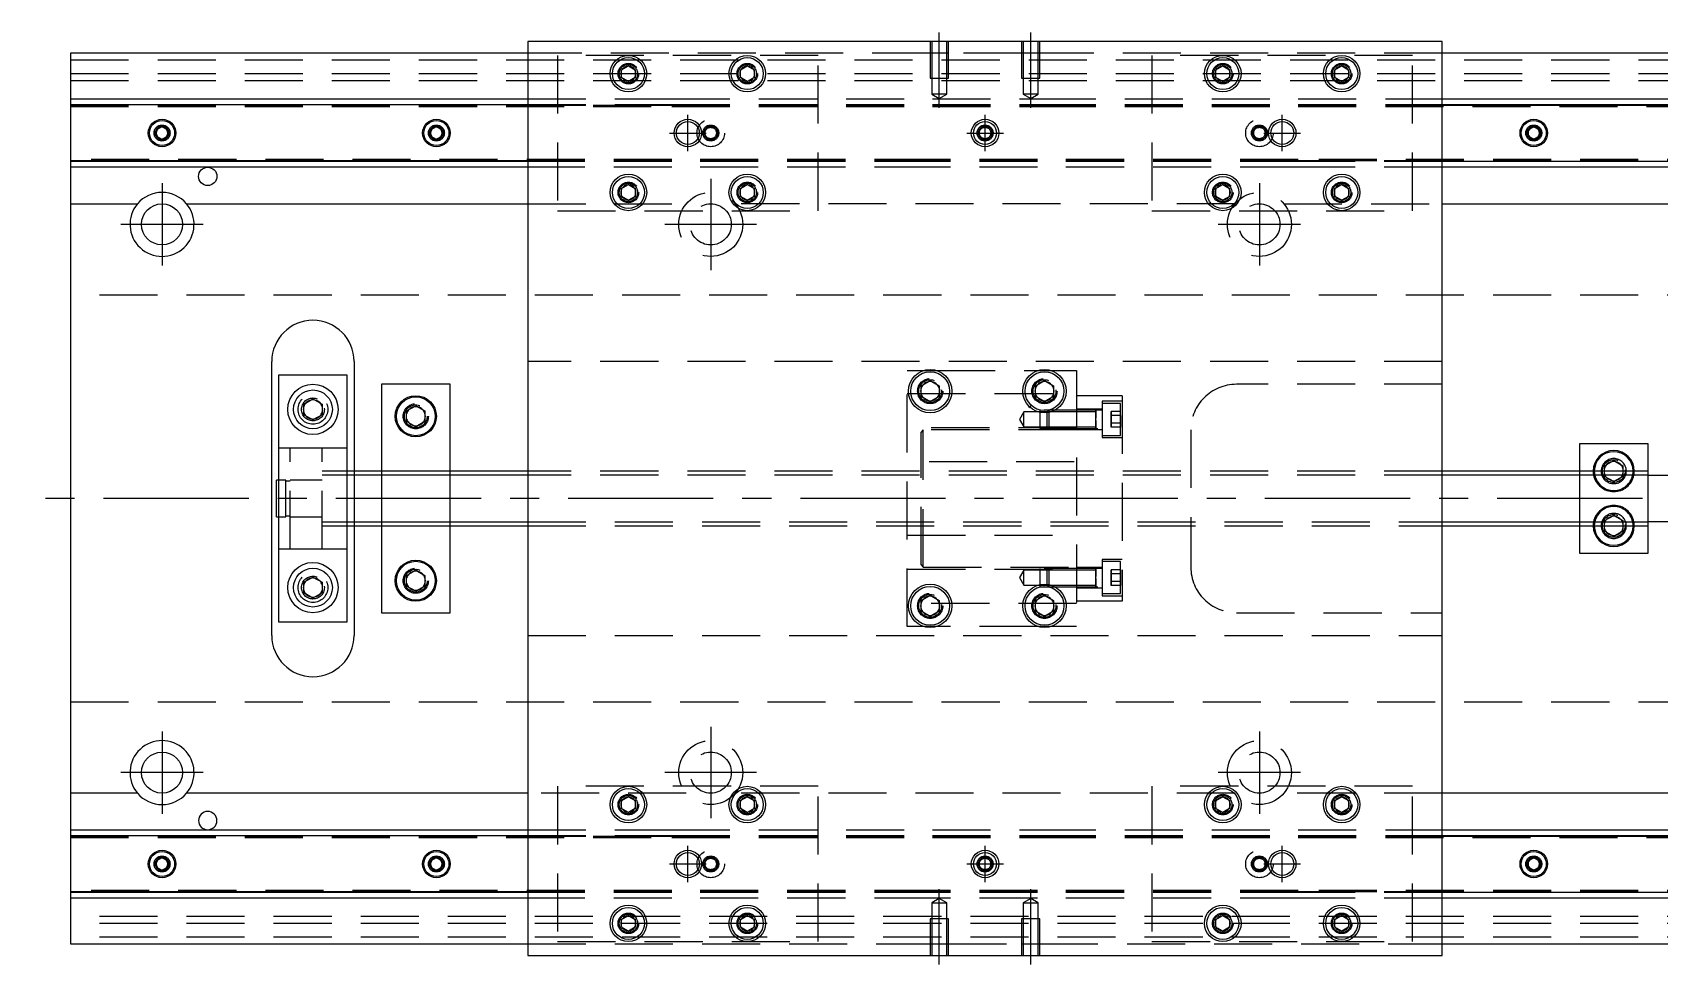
# Model space of a CAD drawing. Extents: x -8 to 590, y -270 to 102.
# Drawn here: x -8.3 to 347.5, y -102 to 102 of the extents above; entities that cross this region are included whole.
import ezdxf

# ---------------------------------------------------------------- set-up
doc = ezdxf.new("R2010")
doc.units = 0
doc.linetypes.add('CENTER', pattern=[50.8, 31.75, -6.35, 6.35, -6.35])
doc.linetypes.add('DASHED', pattern=[19.05, 12.7, -6.35])
doc.layers.get('0').update_dxf_attribs({"linetype": 'CONTINUOUS'})
doc.layers.add('CENTER', color=1, linetype='CENTER')

msp = doc.modelspace()

# ---------------------------------------------------------------- linework, layer by layer
at = {"color": 7, "linetype": 'CONTINUOUS'}
for p, q in [((300, 100), (100, 100)), ((100, 100), (100, -100)), ((300, -100), (300, 100)), ((0, 97.5), (0, 87.5)), ((100, 97.5), (0, 97.5)), ((400, 97.5), (300, 97.5)), ((120.5, 93.866026), (122, 94.73205)), ((120.5, 92.133974), (120.5, 93.866026)), ((122, 94.73205), (123.5, 93.866026)), ((123.5, 93.866026), (123.5, 92.133974)), ((146.5, 93.866026), (148, 94.73205)), ((146.5, 92.133974), (146.5, 93.866026)), ((148, 94.73205), (149.5, 93.866026)), ((149.5, 93.866026), (149.5, 92.133974)), ((250.5, 93.866026), (252, 94.73205)), ((250.5, 92.133974), (250.5, 93.866026)), ((252, 94.73205), (253.5, 93.866026)), ((253.5, 93.866026), (253.5, 92.133974)), ((276.5, 93.866026), (278, 94.73205)), ((276.5, 92.133974), (276.5, 93.866026)), ((278, 94.73205), (279.5, 93.866026)), ((279.5, 93.866026), (279.5, 92.133974)), ((122, 91.26795), (120.5, 92.133974)), ((123.5, 92.133974), (122, 91.26795)), ((148, 91.26795), (146.5, 92.133974)), ((149.5, 92.133974), (148, 91.26795)), ((252, 91.26795), (250.5, 92.133974)), ((253.5, 92.133974), (252, 91.26795)), ((278, 91.26795), (276.5, 92.133974)), ((279.5, 92.133974), (278, 91.26795)), ((0, 87.5), (100, 87.5)), ((0, 87.5), (0, 86.247728)), ((0, 86.247728), (100, 86.247728)), ((0, 86.247728), (0, 73.752272)), ((300, 87.5), (400, 87.5)), ((300, 86.247728), (400, 86.247728)), ((18.75, 80.721688), (20, 81.443376)), ((18.75, 79.278312), (18.75, 80.721688)), ((20, 78.556624), (18.75, 79.278312)), ((20, 81.443376), (21.25, 80.721688)), ((21.25, 79.278312), (20, 78.556624)), ((21.25, 80.721688), (21.25, 79.278312)), ((78.75, 80.721688), (80, 81.443376)), ((78.75, 79.278312), (78.75, 80.721688)), ((80, 78.556624), (78.75, 79.278312)), ((80, 81.443376), (81.25, 80.721688)), ((81.25, 79.278312), (80, 78.556624)), ((81.25, 80.721688), (81.25, 79.278312)), ((318.75, 80.721688), (320, 81.443376)), ((318.75, 79.278312), (318.75, 80.721688)), ((320, 78.556624), (318.75, 79.278312)), ((320, 81.443376), (321.25, 80.721688)), ((321.25, 79.278312), (320, 78.556624)), ((321.25, 80.721688), (321.25, 79.278312)), ((0, 73.752272), (0, 72.5)), ((100, 73.752272), (0, 73.752272)), ((100, 72.5), (0, 72.5)), ((0, 72.5), (0, 64.5)), ((400, 73.752272), (300, 73.752272)), ((400, 72.5), (300, 72.5)), ((120.5, 67.866026), (122, 68.73205)), ((120.5, 66.133974), (120.5, 67.866026)), ((122, 68.73205), (123.5, 67.866026)), ((123.5, 67.866026), (123.5, 66.133974)), ((146.5, 67.866026), (148, 68.73205)), ((146.5, 66.133974), (146.5, 67.866026)), ((148, 68.73205), (149.5, 67.866026)), ((149.5, 67.866026), (149.5, 66.133974)), ((250.5, 67.866026), (252, 68.73205)), ((250.5, 66.133974), (250.5, 67.866026)), ((252, 68.73205), (253.5, 67.866026)), ((253.5, 67.866026), (253.5, 66.133974)), ((276.5, 67.866026), (278, 68.73205)), ((276.5, 66.133974), (276.5, 67.866026)), ((278, 68.73205), (279.5, 67.866026)), ((279.5, 67.866026), (279.5, 66.133974)), ((0, 64.5), (14.638098, 64.5)), ((0, 64.5), (0, -64.5)), ((25.361902, 64.5), (100, 64.5)), ((122, 65.26795), (120.5, 66.133974)), ((123.5, 66.133974), (122, 65.26795)), ((148, 65.26795), (146.5, 66.133974)), ((149.5, 66.133974), (148, 65.26795)), ((252, 65.26795), (250.5, 66.133974)), ((253.5, 66.133974), (252, 65.26795)), ((278, 65.26795), (276.5, 66.133974)), ((279.5, 66.133974), (278, 65.26795)), ((300, 64.5), (374.638098, 64.5)), ((44, -30), (44, 30)), ((62, 30), (62, 6)), ((60.5, 27), (45.5, 27)), ((45.5, 27), (45.5, -27)), ((60.5, -27), (60.5, 27)), ((83, 25), (68, 25)), ((68, 25), (68, 6)), ((83, 6), (83, 25)), ((186, 24.6547), (188, 25.809402)), ((188, 25.809402), (190, 24.6547)), ((211, 24.6547), (213, 25.809402)), ((213, 25.809402), (215, 24.6547)), ((51, 20.6547), (53, 21.809402)), ((53, 21.809402), (55, 20.6547)), ((186, 22.3453), (186, 24.6547)), ((188, 21.190598), (186, 22.3453)), ((190, 22.3453), (188, 21.190598)), ((190, 24.6547), (190, 22.3453)), ((211, 22.3453), (211, 24.6547)), ((213, 21.190598), (211, 22.3453)), ((215, 22.3453), (213, 21.190598)), ((215, 24.6547), (215, 22.3453)), ((51, 18.3453), (51, 20.6547)), ((53, 17.190598), (51, 18.3453)), ((55, 18.3453), (53, 17.190598)), ((55, 20.6547), (55, 18.3453)), ((73.5, 19.1547), (75.5, 20.309402)), ((73.5, 16.8453), (73.5, 19.1547)), ((75.5, 20.309402), (77.5, 19.1547)), ((77.5, 19.1547), (77.5, 16.8453)), ((75.5, 15.690598), (73.5, 16.8453)), ((77.5, 16.8453), (75.5, 15.690598)), ((345, 12), (330, 12)), ((330, 12), (330, 6)), ((345, 6), (345, 12)), ((335.5, 7.1547), (337.5, 8.309402)), ((335.5, 6), (335.5, 7.1547)), ((337.5, 8.309402), (339.5, 7.1547)), ((339.5, 7.1547), (339.5, 6)), ((45, -4), (45, 4)), ((45.5, 4), (45, 4)), ((100, 6), (60.5, 6)), ((345, 6), (300, 6)), ((345, -6), (345, 6)), ((350, 5), (345, 5)), ((45, -4), (45.5, -4)), ((60.5, -6), (100, -6)), ((62, -6), (62, -30)), ((68, -6), (68, -25)), ((83, -25), (83, -6)), ((300, -6), (345, -6)), ((330, -6), (330, -12)), ((335.5, -7.1547), (335.5, -6)), ((339.5, -6), (339.5, -7.1547)), ((345, -5), (350, -5)), ((345, -12), (345, -6)), ((337.5, -8.309402), (335.5, -7.1547)), ((339.5, -7.1547), (337.5, -8.309402)), ((330, -12), (345, -12)), ((51, -18.3453), (53, -17.190598)), ((53, -17.190598), (55, -18.3453)), ((73.5, -16.8453), (75.5, -15.690598)), ((73.5, -19.1547), (73.5, -16.8453)), ((75.5, -15.690598), (77.5, -16.8453)), ((77.5, -16.8453), (77.5, -19.1547)), ((51, -20.6547), (51, -18.3453)), ((53, -21.809402), (51, -20.6547)), ((55, -20.6547), (53, -21.809402)), ((55, -18.3453), (55, -20.6547)), ((75.5, -20.309402), (73.5, -19.1547)), ((77.5, -19.1547), (75.5, -20.309402)), ((186, -22.3453), (188, -21.190598)), ((188, -21.190598), (190, -22.3453)), ((211, -22.3453), (213, -21.190598)), ((213, -21.190598), (215, -22.3453)), ((186, -24.6547), (186, -22.3453)), ((188, -25.809402), (186, -24.6547)), ((190, -24.6547), (188, -25.809402)), ((190, -22.3453), (190, -24.6547)), ((211, -24.6547), (211, -22.3453)), ((213, -25.809402), (211, -24.6547)), ((215, -24.6547), (213, -25.809402)), ((215, -22.3453), (215, -24.6547)), ((45.5, -27), (60.5, -27)), ((68, -25), (83, -25)), ((14.638098, -64.5), (0, -64.5)), ((0, -64.5), (0, -72.5)), ((100, -64.5), (25.361902, -64.5)), ((120.5, -66.133974), (122, -65.26795)), ((120.5, -67.866026), (120.5, -66.133974)), ((122, -65.26795), (123.5, -66.133974)), ((123.5, -66.133974), (123.5, -67.866026)), ((146.5, -66.133974), (148, -65.26795)), ((146.5, -67.866026), (146.5, -66.133974)), ((148, -65.26795), (149.5, -66.133974)), ((149.5, -66.133974), (149.5, -67.866026)), ((250.5, -66.133974), (252, -65.26795)), ((250.5, -67.866026), (250.5, -66.133974)), ((252, -65.26795), (253.5, -66.133974)), ((253.5, -66.133974), (253.5, -67.866026)), ((276.5, -66.133974), (278, -65.26795)), ((276.5, -67.866026), (276.5, -66.133974)), ((278, -65.26795), (279.5, -66.133974)), ((279.5, -66.133974), (279.5, -67.866026)), ((374.638098, -64.5), (300, -64.5)), ((122, -68.73205), (120.5, -67.866026)), ((123.5, -67.866026), (122, -68.73205)), ((148, -68.73205), (146.5, -67.866026)), ((149.5, -67.866026), (148, -68.73205)), ((252, -68.73205), (250.5, -67.866026)), ((253.5, -67.866026), (252, -68.73205)), ((278, -68.73205), (276.5, -67.866026)), ((279.5, -67.866026), (278, -68.73205)), ((0, -72.5), (100, -72.5)), ((0, -72.5), (0, -73.752272)), ((0, -73.752272), (100, -73.752272)), ((0, -73.752272), (0, -86.247728)), ((300, -72.5), (400, -72.5)), ((300, -73.752272), (400, -73.752272)), ((18.75, -79.278312), (20, -78.556624)), ((18.75, -80.721688), (18.75, -79.278312)), ((20, -81.443376), (18.75, -80.721688)), ((20, -78.556624), (21.25, -79.278312)), ((21.25, -80.721688), (20, -81.443376)), ((21.25, -79.278312), (21.25, -80.721688)), ((78.75, -79.278312), (80, -78.556624)), ((78.75, -80.721688), (78.75, -79.278312)), ((80, -81.443376), (78.75, -80.721688)), ((80, -78.556624), (81.25, -79.278312)), ((81.25, -80.721688), (80, -81.443376)), ((81.25, -79.278312), (81.25, -80.721688)), ((318.75, -79.278312), (320, -78.556624)), ((318.75, -80.721688), (318.75, -79.278312)), ((320, -81.443376), (318.75, -80.721688)), ((320, -78.556624), (321.25, -79.278312)), ((321.25, -80.721688), (320, -81.443376)), ((321.25, -79.278312), (321.25, -80.721688)), ((0, -86.247728), (0, -87.5)), ((100, -86.247728), (0, -86.247728)), ((100, -87.5), (0, -87.5)), ((0, -87.5), (0, -97.5)), ((400, -86.247728), (300, -86.247728)), ((400, -87.5), (300, -87.5)), ((120.5, -92.133974), (122, -91.26795)), ((120.5, -93.866026), (120.5, -92.133974)), ((122, -91.26795), (123.5, -92.133974)), ((123.5, -92.133974), (123.5, -93.866026)), ((146.5, -92.133974), (148, -91.26795)), ((146.5, -93.866026), (146.5, -92.133974)), ((148, -91.26795), (149.5, -92.133974)), ((149.5, -92.133974), (149.5, -93.866026)), ((250.5, -92.133974), (252, -91.26795)), ((250.5, -93.866026), (250.5, -92.133974)), ((252, -91.26795), (253.5, -92.133974)), ((253.5, -92.133974), (253.5, -93.866026)), ((276.5, -92.133974), (278, -91.26795)), ((276.5, -93.866026), (276.5, -92.133974)), ((278, -91.26795), (279.5, -92.133974)), ((279.5, -92.133974), (279.5, -93.866026)), ((122, -94.73205), (120.5, -93.866026)), ((123.5, -93.866026), (122, -94.73205)), ((148, -94.73205), (146.5, -93.866026)), ((149.5, -93.866026), (148, -94.73205)), ((252, -94.73205), (250.5, -93.866026)), ((253.5, -93.866026), (252, -94.73205)), ((278, -94.73205), (276.5, -93.866026)), ((279.5, -93.866026), (278, -94.73205)), ((0, -97.5), (100, -97.5)), ((300, -97.5), (400, -97.5)), ((100, -100), (300, -100))]:
    msp.add_line(p, q, dxfattribs=at)
at = {"color": 3, "linetype": 'DASHED'}
for p, q in [((188.000006, 100), (188.000006, 92)), ((188.35, 100), (188.35, 92)), ((191.65, 92), (191.65, 100)), ((191.999994, 92), (191.999994, 100)), ((208.000006, 100), (208.000006, 92)), ((208.35, 100), (208.35, 92)), ((211.65, 92), (211.65, 100)), ((211.999994, 92), (211.999994, 100)), ((188.000006, 97.5), (100, 97.5)), ((163.5, 97), (106.5, 97)), ((106.5, 97), (106.5, 63)), ((163.5, 63), (163.5, 97)), ((191.999994, 97.5), (188.000006, 97.5)), ((208.000006, 97.5), (191.999994, 97.5)), ((211.999994, 97.5), (208.000006, 97.5)), ((300, 97.5), (211.999994, 97.5)), ((293.5, 97), (236.5, 97)), ((236.5, 97), (236.5, 63)), ((293.5, 63), (293.5, 97)), ((0, 96), (400, 96)), ((0, 93), (400, 93)), ((123.973226, 93.326156), (124, 93)), ((146, 93), (146.023172, 93.30356)), ((253.973226, 93.326156), (254, 93)), ((276, 93), (276.023172, 93.30356)), ((0, 91.5), (400, 91.5)), ((188.000006, 92), (191.999994, 92)), ((188.35, 92), (188.35, 88.5)), ((191.65, 88.5), (191.65, 92)), ((208.000006, 92), (211.999994, 92)), ((208.35, 92), (208.35, 88.5)), ((211.65, 88.5), (211.65, 92)), ((0, 86.1147), (100, 86.1147)), ((0, 86.1), (131.5, 86.1)), ((0, 85.8), (131.5, 85.8)), ((100, 87.5), (131.5, 87.5)), ((100, 86.247728), (131.5, 86.247728)), ((100, 86.1147), (131.5, 86.1147)), ((131.5, 87.5), (188.5, 87.5)), ((131.5, 86.247728), (188.5, 86.247728)), ((131.5, 86.1147), (188.5, 86.1147)), ((131.5, 86.1), (188.5, 86.1)), ((131.5, 85.8), (188.5, 85.8)), ((191.65, 88.5), (188.35, 88.5)), ((188.35, 88.5), (190, 87.547372)), ((188.5, 87.5), (211.5, 87.5)), ((188.5, 86.247728), (211.5, 86.247728)), ((188.5, 86.1147), (211.5, 86.1147)), ((188.5, 86.1), (211.5, 86.1)), ((188.5, 85.8), (211.5, 85.8)), ((190, 87.547372), (191.65, 88.5)), ((211.65, 88.5), (208.35, 88.5)), ((208.35, 88.5), (210, 87.547372)), ((210, 87.547372), (211.65, 88.5)), ((211.5, 87.5), (268.5, 87.5)), ((211.5, 86.247728), (268.5, 86.247728)), ((211.5, 86.1147), (268.5, 86.1147)), ((211.5, 86.1), (268.5, 86.1)), ((211.5, 86.1), (268.5, 86.1)), ((211.5, 85.8), (268.5, 85.8)), ((211.5, 85.8), (268.5, 85.8)), ((268.5, 87.5), (300, 87.5)), ((268.5, 86.247728), (300, 86.247728)), ((268.5, 86.1147), (300, 86.1147)), ((268.5, 86.1), (400, 86.1)), ((268.5, 85.8), (400, 85.8)), ((300, 86.1147), (400, 86.1147)), ((18.5, 80), (18.516134, 80.21941)), ((81.477374, 80.25955), (81.5, 80)), ((321.477374, 80.25955), (321.5, 80)), ((131.5, 74.2), (0, 74.2)), ((131.5, 73.9), (0, 73.9)), ((100, 73.8853), (0, 73.8853)), ((131.5, 73.8853), (100, 73.8853)), ((131.5, 73.752272), (100, 73.752272)), ((131.5, 72.5), (100, 72.5)), ((188.5, 74.2), (131.5, 74.2)), ((188.5, 73.9), (131.5, 73.9)), ((188.5, 73.8853), (131.5, 73.8853)), ((188.5, 73.752272), (131.5, 73.752272)), ((188.5, 72.5), (131.5, 72.5)), ((211.5, 74.2), (188.5, 74.2)), ((211.5, 73.9), (188.5, 73.9)), ((211.5, 73.8853), (188.5, 73.8853)), ((211.5, 73.752272), (188.5, 73.752272)), ((211.5, 72.5), (188.5, 72.5)), ((268.5, 74.2), (211.5, 74.2)), ((268.5, 73.9), (211.5, 73.9)), ((268.5, 73.8853), (211.5, 73.8853)), ((268.5, 73.752272), (211.5, 73.752272)), ((268.5, 72.5), (211.5, 72.5)), ((400, 74.2), (268.5, 74.2)), ((400, 73.9), (268.5, 73.9)), ((300, 73.8853), (268.5, 73.8853)), ((300, 73.752272), (268.5, 73.752272)), ((300, 72.5), (268.5, 72.5)), ((400, 73.8853), (300, 73.8853)), ((100, 64.5), (131.5, 64.5)), ((120, 67), (120.030168, 67.346066)), ((254.638097, 64.5), (145.361903, 64.5)), ((149.973226, 67.326156), (150, 67)), ((250, 67), (250.030168, 67.346066)), ((265.361902, 64.5), (300, 64.5)), ((279.973226, 67.326156), (280, 67)), ((106.5, 63), (163.5, 63)), ((236.5, 63), (293.5, 63)), ((400, 44.5), (0, 44.5)), ((300, 30), (100, 30)), ((183, 28), (186.47931, 28)), ((183, -28), (183, 28)), ((186.47931, 28), (189.52069, 28)), ((189.52069, 28), (211.47931, 28)), ((211.47931, 28), (214.52069, 28)), ((214.52069, 28), (220, 28)), ((220, 28), (220, -28)), ((300, 25), (255, 25)), ((183, 23), (220, 23)), ((190.483582, 23.786038), (190.5, 23.5)), ((215.483582, 23.786038), (215.5, 23.5)), ((230, 22.5), (220, 22.5)), ((230, 22.5), (230, -22.5)), ((55.483582, 19.786038), (55.5, 19.5)), ((73, 18), (73.012884, 18.253488)), ((208.5, 18.970508), (207.547372, 17.320508)), ((208.5, 15.670508), (208.5, 18.970508)), ((212, 18.970508), (208.5, 18.970508)), ((210.033, 20.25352), (209.6, 19.82052)), ((212, 19.320508), (212, 15.320512)), ((225.6, 19.320508), (212, 19.320508)), ((213.59998, 18.970508), (212, 18.970508)), ((213.95, 19.320508), (213.6, 18.970508)), ((213.6, 15.670508), (213.6, 18.970508)), ((220, 18.970508), (213.6, 18.970508)), ((213.95, 19.320508), (213.95, 15.320508)), ((225.6, 19.570508), (220, 19.570508)), ((224.2, 18.970508), (220.00002, 18.970508)), ((224.2, 19.317772), (224.2, 19.320512)), ((224.2, 19.317772), (224.2, 19.320512)), ((224.2, 17.558724), (224.2, 19.320512)), ((224.2, 17.546922), (224.2, 19.320512)), ((224.2, 19.320508), (224.2, 18.735832)), ((224.2, 19.316952), (224.2, 19.320508)), ((224.2, 19.320508), (224.2, 18.735832)), ((224.2, 17.558724), (224.2, 19.317772)), ((224.2, 17.546922), (224.2, 19.317772)), ((224.2, 18.735834), (224.2, 19.316952)), ((224.2, 18.602798), (224.2, 18.970508)), ((224.2, 18.602798), (224.2, 18.970508)), ((224.2, 15.905184), (224.2, 18.735834)), ((224.2, 18.735832), (224.2, 17.565218)), ((224.2, 16.038218), (224.2, 18.602798)), ((224.2, 17.453552), (224.2, 18.602798)), ((225.6, 21.320508), (225.6, 13.320508)), ((230, 21.320508), (225.6, 21.320508)), ((229.6, 20.820508), (225.6, 20.820508)), ((227.6, 18.186534), (227.6, 19.052558)), ((227.6, 19.052558), (227.6, 18.186534)), ((229.6, 19.052558), (227.6, 19.052558)), ((229.6, 18.186534), (227.6, 18.186534)), ((227.6, 16.454482), (227.6, 18.186534)), ((227.6, 18.186534), (227.6, 16.454482)), ((229.6, 17.320508), (229.6, 20.820508)), ((229.6, 13.820508), (229.6, 20.820508)), ((229.6, 16.454482), (229.6, 18.186534)), ((229.6, 18.186534), (229.6, 16.454482)), ((220, 15.5), (183, 15.5)), ((186.5, 15), (186, 14.5)), ((186, -14.5), (186, 14.5)), ((186.5, -15), (186.5, 15)), ((220, 15), (186.5, 15)), ((207.547372, 17.320508), (208.5, 15.670508)), ((208.5, 15.670508), (212, 15.670508)), ((212, 15.670508), (213.59998, 15.670508)), ((212, 15.320512), (225.6, 15.320512)), ((213.6, 15.670508), (214.430456, 15.670508)), ((213.6, 15.670508), (213.95, 15.320508)), ((214.430456, 15.670508), (220, 15.670508)), ((220, 15.070508), (225.6, 15.070508)), ((220.00002, 15.670508), (224.2, 15.670508)), ((224.2, 15.905446), (224.2, 17.460554)), ((224.2, 15.320502), (224.2, 17.460554)), ((224.2, 15.320502), (224.2, 17.180462)), ((224.2, 17.101092), (224.2, 15.90545)), ((224.2, 15.670508), (224.2, 16.038218)), ((224.2, 15.670508), (224.2, 16.038218)), ((224.2, 15.90545), (224.2, 15.320508)), ((224.2, 15.323244), (224.2, 15.905446)), ((224.2, 15.320508), (224.2, 15.905184)), ((229.6, 16.454482), (227.6, 16.454482)), ((227.6, 15.588458), (227.6, 16.454482)), ((227.6, 16.454482), (227.6, 15.588458)), ((229.6, 15.588458), (227.6, 15.588458)), ((229.6, 13.820508), (229.6, 17.320508)), ((229.6, 15.588458), (229.6, 16.454482)), ((229.6, 16.454482), (229.6, 15.588458)), ((245, 15), (245, -15)), ((48, 11), (45.5, 11)), ((48, -11), (48, 11)), ((55, 11), (48, 11)), ((55, -11), (55, 11)), ((60.5, 11), (55, 11)), ((225.6, 13.820508), (229.6, 13.820508)), ((225.6, 13.320508), (230, 13.320508)), ((219.5, 8), (183, 8)), ((47.1, 4), (45.5, 4)), ((47.1, -4), (47.1, 4)), ((48, 3.8), (47.1, 3.8)), ((55, 4), (48, 4)), ((60.5, 6), (55, 6)), ((60.5, 5.125), (55, 5.125)), ((62, 6), (62, 5.125)), ((62, 5.125), (62, -5.125)), ((68, 6), (68, -6)), ((83, -6), (83, 6)), ((300, 6), (100, 6)), ((300, 5.125), (100, 5.125)), ((330, 6), (330, -6)), ((335.5, 4.8453), (335.5, 6)), ((337.5, 3.690598), (335.5, 4.8453)), ((339.5, 4.8453), (337.5, 3.690598)), ((339.5, 6), (339.5, 4.8453)), ((339.983582, 6.286038), (340, 6)), ((45.5, -4), (47.1, -4)), ((47.1, -3.8), (48, -3.8)), ((48, -4), (55, -4)), ((55, -5.125), (60.5, -5.125)), ((55, -6), (60.5, -6)), ((62, -5.125), (62, -6)), ((100, -5.125), (300, -5.125)), ((100, -6), (300, -6)), ((335.5, -4.8453), (337.5, -3.690598)), ((335.5, -6), (335.5, -4.8453)), ((337.5, -3.690598), (339.5, -4.8453)), ((339.5, -4.8453), (339.5, -6)), ((339.983582, -5.713962), (340, -6)), ((183, -8), (219.5, -8)), ((45.5, -11), (48, -11)), ((48, -11), (55, -11)), ((55, -11), (60.5, -11)), ((225.6, -13.320508), (225.6, -21.320508)), ((230, -13.320508), (225.6, -13.320508)), ((225.6, -13.820508), (225.6, -20.820508)), ((225.6, -13.820508), (225.6, -17.320508)), ((229.6, -13.820508), (225.6, -13.820508)), ((229.6, -17.320508), (229.6, -13.820508)), ((229.6, -20.820508), (229.6, -13.820508)), ((73, -18), (73.012884, -17.746512)), ((183, -15.5), (220, -15.5)), ((186, -14.5), (186.5, -15)), ((186.5, -15), (220, -15)), ((208.5, -15.670508), (207.547372, -17.320508)), ((207.547372, -17.320508), (208.5, -18.970508)), ((208.5, -18.970508), (208.5, -15.670508)), ((212, -15.670508), (208.5, -15.670508)), ((212, -15.320508), (212, -19.320504)), ((225.6, -15.320508), (212, -15.320508)), ((213.59998, -15.670508), (212, -15.670508)), ((213.95, -15.320508), (213.6, -15.670508)), ((213.6, -18.970508), (213.6, -15.670508)), ((220, -15.670508), (213.6, -15.670508)), ((213.95, -15.320508), (213.95, -19.320508)), ((225.6, -15.070508), (220, -15.070508)), ((224.2, -15.670508), (220.00002, -15.670508)), ((224.2, -15.323244), (224.2, -15.320504)), ((224.2, -15.323244), (224.2, -15.320504)), ((224.2, -17.082292), (224.2, -15.320504)), ((224.2, -17.094094), (224.2, -15.320504)), ((224.2, -15.320508), (224.2, -15.905184)), ((224.2, -15.324064), (224.2, -15.320508)), ((224.2, -15.320508), (224.2, -15.905184)), ((224.2, -17.082292), (224.2, -15.323244)), ((224.2, -17.094094), (224.2, -15.323244)), ((224.2, -15.905182), (224.2, -15.324064)), ((224.2, -16.038218), (224.2, -15.670508)), ((224.2, -16.038218), (224.2, -15.670508)), ((224.2, -18.735832), (224.2, -15.905182)), ((224.2, -15.905184), (224.2, -17.075798)), ((224.2, -18.602798), (224.2, -16.038218)), ((224.2, -17.187464), (224.2, -16.038218)), ((224.2, -18.73557), (224.2, -17.180462)), ((224.2, -19.320514), (224.2, -17.180462)), ((224.2, -19.320514), (224.2, -17.460554)), ((224.2, -17.539924), (224.2, -18.735566)), ((225.6, -15.320508), (225.6, -17.320508)), ((225.6, -15.320508), (225.6, -19.320508)), ((227.6, -16.454482), (227.6, -15.588458)), ((227.6, -15.588458), (227.6, -16.454482)), ((229.6, -15.588458), (227.6, -15.588458)), ((229.6, -16.454482), (227.6, -16.454482)), ((227.6, -18.186534), (227.6, -16.454482)), ((227.6, -16.454482), (227.6, -18.186534)), ((229.6, -16.454482), (229.6, -15.588458)), ((229.6, -15.588458), (229.6, -16.454482)), ((229.6, -18.186534), (229.6, -16.454482)), ((229.6, -16.454482), (229.6, -18.186534)), ((229.6, -20.820508), (229.6, -17.320508)), ((55.483582, -19.213962), (55.5, -19.5)), ((208.5, -18.970508), (212, -18.970508)), ((212, -18.970508), (213.59998, -18.970508)), ((212, -19.320504), (225.6, -19.320504)), ((213.6, -18.970508), (214.430456, -18.970508)), ((213.6, -18.970508), (213.95, -19.320508)), ((214.430456, -18.970508), (220, -18.970508)), ((220, -19.570508), (225.6, -19.570508)), ((220.00002, -18.970508), (224.2, -18.970508)), ((224.2, -18.970508), (224.2, -18.602798)), ((224.2, -18.970508), (224.2, -18.602798)), ((224.2, -18.735566), (224.2, -19.320508)), ((224.2, -19.317772), (224.2, -18.73557)), ((224.2, -19.320508), (224.2, -18.735832)), ((225.6, -20.820508), (229.6, -20.820508)), ((225.6, -21.320508), (230, -21.320508)), ((229.6, -18.186534), (227.6, -18.186534)), ((227.6, -19.052558), (227.6, -18.186534)), ((227.6, -18.186534), (227.6, -19.052558)), ((229.6, -19.052558), (227.6, -19.052558)), ((229.6, -19.052558), (229.6, -18.186534)), ((229.6, -18.186534), (229.6, -19.052558)), ((220, -23), (183, -23)), ((190.483582, -23.213962), (190.5, -23.5)), ((215.483582, -23.213962), (215.5, -23.5)), ((230, -22.5), (220, -22.5)), ((186.47931, -28), (183, -28)), ((189.52069, -28), (186.47931, -28)), ((211.47931, -28), (189.52069, -28)), ((214.52069, -28), (211.47931, -28)), ((220, -28), (214.52069, -28)), ((255, -25), (300, -25)), ((100, -30), (300, -30)), ((0, -44.5), (400, -44.5)), ((163.5, -63), (106.5, -63)), ((106.5, -63), (106.5, -97)), ((163.5, -97), (163.5, -63)), ((293.5, -63), (236.5, -63)), ((236.5, -63), (236.5, -97)), ((293.5, -97), (293.5, -63)), ((134.638097, -64.5), (100, -64.5)), ((123.973226, -66.673844), (124, -67)), ((254.638097, -64.5), (145.361903, -64.5)), ((146, -67), (146.023172, -66.69644)), ((253.973226, -66.673844), (254, -67)), ((300, -64.5), (265.361902, -64.5)), ((276, -67), (276.023172, -66.69644)), ((0, -73.8853), (100, -73.8853)), ((0, -73.9), (131.5, -73.9)), ((0, -74.2), (131.5, -74.2)), ((100, -72.5), (131.5, -72.5)), ((100, -73.752272), (131.5, -73.752272)), ((100, -73.8853), (131.5, -73.8853)), ((131.5, -72.5), (188.5, -72.5)), ((131.5, -73.752272), (188.5, -73.752272)), ((131.5, -73.8853), (188.5, -73.8853)), ((131.5, -73.9), (188.5, -73.9)), ((131.5, -74.2), (188.5, -74.2)), ((188.5, -72.5), (211.5, -72.5)), ((188.5, -73.752272), (211.5, -73.752272)), ((188.5, -73.8853), (211.5, -73.8853)), ((188.5, -73.9), (211.5, -73.9)), ((188.5, -74.2), (211.5, -74.2)), ((211.5, -72.5), (268.5, -72.5)), ((211.5, -73.752272), (268.5, -73.752272)), ((211.5, -73.8853), (268.5, -73.8853)), ((211.5, -73.9), (268.5, -73.9)), ((211.5, -74.2), (268.5, -74.2)), ((268.5, -72.5), (300, -72.5)), ((268.5, -73.752272), (300, -73.752272)), ((268.5, -73.8853), (300, -73.8853)), ((268.5, -73.9), (400, -73.9)), ((268.5, -74.2), (400, -74.2)), ((300, -73.8853), (400, -73.8853)), ((18.5, -80), (18.516134, -79.78059)), ((78.5, -80), (78.516134, -79.78059)), ((321.477374, -79.74045), (321.5, -80)), ((131.5, -85.8), (0, -85.8)), ((131.5, -86.1), (0, -86.1)), ((100, -86.1147), (0, -86.1147)), ((131.5, -86.1147), (100, -86.1147)), ((131.5, -86.247728), (100, -86.247728)), ((131.5, -87.5), (100, -87.5)), ((188.5, -85.8), (131.5, -85.8)), ((188.5, -86.1), (131.5, -86.1)), ((188.5, -86.1147), (131.5, -86.1147)), ((188.5, -86.247728), (131.5, -86.247728)), ((188.5, -87.5), (131.5, -87.5)), ((190, -87.547372), (188.35, -88.5)), ((188.35, -88.5), (190, -88.5)), ((188.35, -88.5), (188.35, -92)), ((211.5, -85.8), (188.5, -85.8)), ((211.5, -86.1), (188.5, -86.1)), ((211.5, -86.1147), (188.5, -86.1147)), ((211.5, -86.247728), (188.5, -86.247728)), ((211.5, -87.5), (188.5, -87.5)), ((191.65, -88.5), (190, -87.547372)), ((190, -88.5), (191.65, -88.5)), ((191.65, -92), (191.65, -88.5)), ((210, -87.547372), (208.35, -88.5)), ((208.35, -88.5), (210, -88.5)), ((208.35, -88.5), (208.35, -92)), ((211.65, -88.5), (210, -87.547372)), ((210, -88.5), (211.65, -88.5)), ((268.5, -85.8), (211.5, -85.8)), ((268.5, -85.8), (211.5, -85.8)), ((268.5, -86.1), (211.5, -86.1)), ((268.5, -86.1), (211.5, -86.1)), ((268.5, -86.1147), (211.5, -86.1147)), ((268.5, -86.247728), (211.5, -86.247728)), ((268.5, -87.5), (211.5, -87.5)), ((211.65, -92), (211.65, -88.5)), ((400, -85.8), (268.5, -85.8)), ((400, -86.1), (268.5, -86.1)), ((300, -86.1147), (268.5, -86.1147)), ((300, -86.247728), (268.5, -86.247728)), ((300, -87.5), (268.5, -87.5)), ((400, -86.1147), (300, -86.1147)), ((400, -91.5), (0, -91.5)), ((191.999994, -92), (188.000006, -92)), ((188.000006, -92), (188.000006, -100)), ((188.35, -92), (188.35, -100)), ((191.65, -100), (191.65, -92)), ((191.999994, -100), (191.999994, -92)), ((211.999994, -92), (208.000006, -92)), ((208.000006, -92), (208.000006, -100)), ((208.35, -92), (208.35, -100)), ((211.65, -100), (211.65, -92)), ((211.999994, -100), (211.999994, -92)), ((400, -93), (0, -93)), ((400, -96), (0, -96)), ((120, -93), (120.030168, -92.653934)), ((149.973226, -92.673844), (150, -93)), ((250, -93), (250.030168, -92.653934)), ((279.973226, -92.673844), (280, -93)), ((100, -97.5), (188.000006, -97.5)), ((106.5, -97), (163.5, -97)), ((188.000006, -97.5), (191.999994, -97.5)), ((191.999994, -97.5), (208.000006, -97.5)), ((208.000006, -97.5), (211.999994, -97.5)), ((211.999994, -97.5), (300, -97.5)), ((236.5, -97), (293.5, -97))]:
    msp.add_line(p, q, dxfattribs=at)
at = {"color": 3, "linetype": 'CONTINUOUS'}
for p, q in [((100, 5.125), (60.5, 5.125)), ((345, 5.125), (300, 5.125)), ((60.5, -5.125), (100, -5.125)), ((300, -5.125), (345, -5.125))]:
    msp.add_line(p, q, dxfattribs=at)
at = {"color": 7, "linetype": 'CONTINUOUS'}
for centre, radius in [((122, 93), 4), ((122, 93), 3.5), ((148, 93), 4), ((148, 93), 3.5), ((252, 93), 4), ((252, 93), 3.5), ((278, 93), 4), ((278, 93), 3.5), ((20, 80), 3), ((20, 80), 2.75), ((80, 80), 3), ((80, 80), 2.75), ((135, 80), 2.5), ((200, 80), 3), ((200, 80), 2.5), ((265, 80), 2.5), ((320, 80), 3), ((320, 80), 2.75), ((30, 70.5), 2), ((122, 67), 4), ((122, 67), 3.5), ((148, 67), 4), ((148, 67), 3.5), ((252, 67), 4), ((252, 67), 3.5), ((278, 67), 4), ((278, 67), 3.5), ((20, 60), 4.5), ((53, 19.5), 5.5), ((188, 23.5), 4.75), ((188, 23.5), 4.25), ((213, 23.5), 4.75), ((213, 23.5), 4.25), ((53, 19.5), 4.25), ((75.5, 18), 4.5), ((75.5, 18), 4.25), ((53, -19.5), 5.5), ((75.5, -18), 4.5), ((75.5, -18), 4.25), ((53, -19.5), 4.25), ((188, -23.5), 4.75), ((188, -23.5), 4.25), ((213, -23.5), 4.75), ((213, -23.5), 4.25), ((20, -60), 4.5), ((122, -67), 4), ((122, -67), 3.5), ((148, -67), 4), ((148, -67), 3.5), ((252, -67), 4), ((252, -67), 3.5), ((278, -67), 4), ((278, -67), 3.5), ((20, -80), 3), ((20, -80), 2.75), ((80, -80), 3), ((80, -80), 2.75), ((135, -80), 2.5), ((200, -80), 3), ((200, -80), 2.5), ((265, -80), 2.5), ((320, -80), 3), ((320, -80), 2.75), ((122, -93), 4), ((122, -93), 3.5), ((148, -93), 4), ((148, -93), 3.5), ((252, -93), 4), ((252, -93), 3.5), ((278, -93), 4), ((278, -93), 3.5)]:
    msp.add_circle(centre, radius, dxfattribs=at)
at = {"color": 3, "linetype": 'DASHED'}
for centre, radius in [((122, 93), 2.25), ((122, 93), 2), ((148, 93), 2.25), ((148, 93), 2), ((252, 93), 2.25), ((252, 93), 2), ((278, 93), 2.25), ((278, 93), 2), ((140, 80), 3), ((260, 80), 3), ((20, 80), 1.75), ((20, 80), 1.5), ((80, 80), 1.75), ((80, 80), 1.5), ((140, 80), 1.75), ((140, 80), 1.5), ((140, 80), 1.25), ((200, 80), 1.75), ((200, 80), 1.5), ((200, 80), 1.25), ((260, 80), 1.75), ((260, 80), 1.5), ((260, 80), 1.25), ((320, 80), 1.75), ((320, 80), 1.5), ((122, 67), 2.25), ((122, 67), 2), ((148, 67), 2.25), ((148, 67), 2), ((252, 67), 2.25), ((252, 67), 2), ((278, 67), 2.25), ((278, 67), 2), ((140, 60), 7), ((140, 60), 4.5), ((260, 60), 7), ((260, 60), 4.5), ((188, 23.5), 2.75), ((188, 23.5), 2.5), ((213, 23.5), 2.75), ((213, 23.5), 2.5), ((53, 19.5), 3.25), ((53, 19.5), 2.5), ((75.5, 18), 2.75), ((75.5, 18), 2.5), ((337.5, 6), 2.5), ((337.5, -6), 2.5), ((53, -19.5), 3.25), ((53, -19.5), 2.5), ((75.5, -18), 2.75), ((75.5, -18), 2.5), ((188, -23.5), 2.75), ((188, -23.5), 2.5), ((213, -23.5), 2.75), ((213, -23.5), 2.5), ((140, -60), 7), ((260, -60), 7), ((140, -60), 4.5), ((260, -60), 4.5), ((122, -67), 2.25), ((122, -67), 2), ((148, -67), 2.25), ((148, -67), 2), ((252, -67), 2.25), ((252, -67), 2), ((278, -67), 2.25), ((278, -67), 2), ((20, -80), 1.75), ((80, -80), 1.75), ((140, -80), 3), ((140, -80), 1.75), ((200, -80), 1.75), ((260, -80), 3), ((260, -80), 1.75), ((320, -80), 1.75), ((20, -80), 1.5), ((80, -80), 1.5), ((140, -80), 1.5), ((140, -80), 1.25), ((200, -80), 1.5), ((200, -80), 1.25), ((260, -80), 1.5), ((260, -80), 1.25), ((320, -80), 1.5), ((122, -93), 2.25), ((122, -93), 2), ((148, -93), 2.25), ((148, -93), 2), ((252, -93), 2.25), ((252, -93), 2), ((278, -93), 2.25), ((278, -93), 2)]:
    msp.add_circle(centre, radius, dxfattribs=at)
at = {"color": 3, "linetype": 'CONTINUOUS'}
for centre in [(135, 80), (265, 80), (135, -80), (265, -80)]:
    msp.add_circle(centre, 3, dxfattribs=at)
at = {"color": 7, "linetype": 'CONTINUOUS'}
for centre, radius, start, end in [((122, 93), 1.65, 155.380023, 180), ((122, 93), 1.65, 180, 204.619977), ((122, 93), 1.65, 144.619977, 155.380023), ((122, 93), 1.65, 95.380023, 144.619977), ((122, 93), 1.65, 84.619977, 95.380023), ((122, 93), 1.65, 35.380023, 84.619977), ((122, 93), 1.65, 24.619977, 35.380023), ((122, 93), 1.65, 335.380023, 24.619977), ((148, 93), 1.65, 155.380023, 180), ((148, 93), 1.65, 180, 204.619977), ((148, 93), 1.65, 144.619977, 155.380023), ((148, 93), 1.65, 95.380023, 144.619977), ((148, 93), 1.65, 84.619977, 95.380023), ((148, 93), 1.65, 35.380023, 84.619977), ((148, 93), 1.65, 24.619977, 35.380023), ((148, 93), 1.65, 335.380023, 24.619977), ((252, 93), 1.65, 155.380023, 180), ((252, 93), 1.65, 180, 204.619977), ((252, 93), 1.65, 144.619977, 155.380023), ((252, 93), 1.65, 95.380023, 144.619977), ((252, 93), 1.65, 84.619977, 95.380023), ((252, 93), 1.65, 35.380023, 84.619977), ((252, 93), 1.65, 24.619977, 35.380023), ((252, 93), 1.65, 335.380023, 24.619977), ((278, 93), 1.65, 155.380023, 180), ((278, 93), 1.65, 180, 204.619977), ((278, 93), 1.65, 144.619977, 155.380023), ((278, 93), 1.65, 95.380023, 144.619977), ((278, 93), 1.65, 84.619977, 95.380023), ((278, 93), 1.65, 35.380023, 84.619977), ((278, 93), 1.65, 24.619977, 35.380023), ((278, 93), 1.65, 335.380023, 24.619977), ((122, 93), 1.65, 204.619977, 215.380023), ((122, 93), 1.65, 215.380023, 264.619977), ((122, 93), 1.65, 264.619977, 275.380023), ((122, 93), 1.65, 275.380023, 324.619977), ((122, 93), 1.65, 324.619977, 335.380023), ((148, 93), 1.65, 204.619977, 215.380023), ((148, 93), 1.65, 215.380023, 264.619977), ((148, 93), 1.65, 264.619977, 275.380023), ((148, 93), 1.65, 275.380023, 324.619977), ((148, 93), 1.65, 324.619977, 335.380023), ((252, 93), 1.65, 204.619977, 215.380023), ((252, 93), 1.65, 215.380023, 264.619977), ((252, 93), 1.65, 264.619977, 275.380023), ((252, 93), 1.65, 275.380023, 324.619977), ((252, 93), 1.65, 324.619977, 335.380023), ((278, 93), 1.65, 204.619977, 215.380023), ((278, 93), 1.65, 215.380023, 264.619977), ((278, 93), 1.65, 264.619977, 275.380023), ((278, 93), 1.65, 275.380023, 324.619977), ((278, 93), 1.65, 324.619977, 335.380023), ((20, 80), 1.25, 120, 180), ((20, 80), 1.25, 180, 240), ((20, 80), 1.25, 60, 120), ((20, 80), 1.25, 240, 300), ((20, 80), 1.25, 0, 60), ((20, 80), 1.25, 300, 0), ((80, 80), 1.25, 120, 180), ((80, 80), 1.25, 180, 240), ((80, 80), 1.25, 60, 120), ((80, 80), 1.25, 240, 300), ((80, 80), 1.25, 0, 60), ((80, 80), 1.25, 300, 0), ((320, 80), 1.25, 120, 180), ((320, 80), 1.25, 180, 240), ((320, 80), 1.25, 60, 120), ((320, 80), 1.25, 240, 300), ((320, 80), 1.25, 0, 60), ((320, 80), 1.25, 300, 0), ((122, 67), 1.65, 155.380023, 180), ((122, 67), 1.65, 144.619977, 155.380023), ((122, 67), 1.65, 95.380023, 144.619977), ((122, 67), 1.65, 84.619977, 95.380023), ((122, 67), 1.65, 35.380023, 84.619977), ((122, 67), 1.65, 24.619977, 35.380023), ((122, 67), 1.65, 335.380023, 24.619977), ((148, 67), 1.65, 155.380023, 180), ((148, 67), 1.65, 144.619977, 155.380023), ((148, 67), 1.65, 95.380023, 144.619977), ((148, 67), 1.65, 84.619977, 95.380023), ((148, 67), 1.65, 35.380023, 84.619977), ((148, 67), 1.65, 24.619977, 35.380023), ((148, 67), 1.65, 335.380023, 24.619977), ((252, 67), 1.65, 155.380023, 180), ((252, 67), 1.65, 144.619977, 155.380023), ((252, 67), 1.65, 95.380023, 144.619977), ((252, 67), 1.65, 84.619977, 95.380023), ((252, 67), 1.65, 35.380023, 84.619977), ((252, 67), 1.65, 24.619977, 35.380023), ((252, 67), 1.65, 335.380023, 24.619977), ((278, 67), 1.65, 155.380023, 180), ((278, 67), 1.65, 144.619977, 155.380023), ((278, 67), 1.65, 95.380023, 144.619977), ((278, 67), 1.65, 84.619977, 95.380023), ((278, 67), 1.65, 35.380023, 84.619977), ((278, 67), 1.65, 24.619977, 35.380023), ((278, 67), 1.65, 335.380023, 24.619977), ((20, 60), 7, 139.994799, 40.005201), ((20, 60), 7, 40.005201, 139.994799), ((122, 67), 1.65, 180, 204.619977), ((122, 67), 1.65, 204.619977, 215.380023), ((122, 67), 1.65, 215.380023, 264.619977), ((122, 67), 1.65, 264.619977, 275.380023), ((122, 67), 1.65, 275.380023, 324.619977), ((122, 67), 1.65, 324.619977, 335.380023), ((148, 67), 1.65, 180, 204.619977), ((148, 67), 1.65, 204.619977, 215.380023), ((148, 67), 1.65, 215.380023, 264.619977), ((148, 67), 1.65, 264.619977, 275.380023), ((148, 67), 1.65, 275.380023, 324.619977), ((148, 67), 1.65, 324.619977, 335.380023), ((252, 67), 1.65, 180, 204.619977), ((252, 67), 1.65, 204.619977, 215.380023), ((252, 67), 1.65, 215.380023, 264.619977), ((252, 67), 1.65, 264.619977, 275.380023), ((252, 67), 1.65, 275.380023, 324.619977), ((252, 67), 1.65, 324.619977, 335.380023), ((278, 67), 1.65, 180, 204.619977), ((278, 67), 1.65, 204.619977, 215.380023), ((278, 67), 1.65, 215.380023, 264.619977), ((278, 67), 1.65, 264.619977, 275.380023), ((278, 67), 1.65, 275.380023, 324.619977), ((278, 67), 1.65, 324.619977, 335.380023), ((53, 30), 9, 90, 180), ((53, 30), 9, 0, 90), ((188, 23.5), 2.1, 137.75279, 162.24721), ((188, 23.5), 2.1, 102.24721, 137.75279), ((188, 23.5), 2.1, 77.75279, 102.24721), ((188, 23.5), 2.1, 42.24721, 77.75279), ((188, 23.5), 2.1, 17.75279, 42.24721), ((213, 23.5), 2.1, 137.75279, 162.24721), ((213, 23.5), 2.1, 102.24721, 137.75279), ((213, 23.5), 2.1, 77.75279, 102.24721), ((213, 23.5), 2.1, 42.24721, 77.75279), ((213, 23.5), 2.1, 17.75279, 42.24721), ((53, 19.5), 2.1, 102.24721, 137.75279), ((53, 19.5), 2.1, 77.75279, 102.24721), ((53, 19.5), 2.1, 42.24721, 77.75279), ((188, 23.5), 2.1, 162.24721, 180), ((188, 23.5), 2.1, 180, 197.75279), ((188, 23.5), 2.1, 197.75279, 222.24721), ((188, 23.5), 2.1, 222.24721, 257.75279), ((188, 23.5), 2.1, 257.75279, 282.24721), ((188, 23.5), 2.1, 282.24721, 317.75279), ((188, 23.5), 2.1, 317.75279, 342.24721), ((188, 23.5), 2.1, 342.24721, 17.75279), ((213, 23.5), 2.1, 162.24721, 180), ((213, 23.5), 2.1, 180, 197.75279), ((213, 23.5), 2.1, 197.75279, 222.24721), ((213, 23.5), 2.1, 222.24721, 257.75279), ((213, 23.5), 2.1, 257.75279, 282.24721), ((213, 23.5), 2.1, 282.24721, 317.75279), ((213, 23.5), 2.1, 317.75279, 342.24721), ((213, 23.5), 2.1, 342.24721, 17.75279), ((53, 19.5), 2.1, 162.24721, 180), ((53, 19.5), 2.1, 180, 197.75279), ((53, 19.5), 2.1, 137.75279, 162.24721), ((53, 19.5), 2.1, 197.75279, 222.24721), ((53, 19.5), 2.1, 222.24721, 257.75279), ((53, 19.5), 2.1, 282.24721, 317.75279), ((53, 19.5), 2.1, 17.75279, 42.24721), ((53, 19.5), 2.1, 317.75279, 342.24721), ((53, 19.5), 2.1, 342.24721, 17.75279), ((75.5, 18), 2.1, 162.24721, 180), ((75.5, 18), 2.1, 180, 197.75279), ((75.5, 18), 2.1, 137.75279, 162.24721), ((75.5, 18), 2.1, 102.24721, 137.75279), ((75.5, 18), 2.1, 77.75279, 102.24721), ((75.5, 18), 2.1, 42.24721, 77.75279), ((75.5, 18), 2.1, 17.75279, 42.24721), ((75.5, 18), 2.1, 342.24721, 17.75279), ((53, 19.5), 2.1, 257.75279, 282.24721), ((75.5, 18), 2.1, 197.75279, 222.24721), ((75.5, 18), 2.1, 222.24721, 257.75279), ((75.5, 18), 2.1, 257.75279, 282.24721), ((75.5, 18), 2.1, 282.24721, 317.75279), ((75.5, 18), 2.1, 317.75279, 342.24721), ((337.5, 6), 4.5, 0, 180), ((337.5, 6), 4.25, 0, 180), ((337.5, 6), 2.1, 137.75279, 162.24721), ((337.5, 6), 2.1, 102.24721, 137.75279), ((337.5, 6), 2.1, 77.75279, 102.24721), ((337.5, 6), 2.1, 42.24721, 77.75279), ((337.5, 6), 2.1, 17.75279, 42.24721), ((337.5, 6), 2.1, 162.24721, 180), ((337.5, 6), 2.1, 180, 197.75279), ((337.5, 6), 2.1, 197.75279, 342.24721), ((337.5, 6), 2.1, 0, 17.75279), ((337.5, 6), 2.1, 342.24721, 0), ((337.5, -6), 4.5, 180, 0), ((337.5, -6), 4.25, 180, 0), ((337.5, -6), 2.1, 162.24721, 180), ((337.5, -6), 2.1, 180, 197.75279), ((337.5, -6), 2.1, 17.75279, 162.24721), ((337.5, -6), 2.1, 197.75279, 222.24721), ((337.5, -6), 2.1, 317.75279, 342.24721), ((337.5, -6), 2.1, 0, 17.75279), ((337.5, -6), 2.1, 342.24721, 0), ((337.5, -6), 2.1, 222.24721, 257.75279), ((337.5, -6), 2.1, 257.75279, 282.24721), ((337.5, -6), 2.1, 282.24721, 317.75279), ((53, -19.5), 2.1, 102.24721, 137.75279), ((53, -19.5), 2.1, 77.75279, 102.24721), ((53, -19.5), 2.1, 42.24721, 77.75279), ((75.5, -18), 2.1, 162.24721, 180), ((75.5, -18), 2.1, 137.75279, 162.24721), ((75.5, -18), 2.1, 102.24721, 137.75279), ((75.5, -18), 2.1, 77.75279, 102.24721), ((75.5, -18), 2.1, 42.24721, 77.75279), ((75.5, -18), 2.1, 17.75279, 42.24721), ((75.5, -18), 2.1, 342.24721, 17.75279), ((53, -19.5), 2.1, 162.24721, 180), ((53, -19.5), 2.1, 180, 197.75279), ((53, -19.5), 2.1, 137.75279, 162.24721), ((53, -19.5), 2.1, 197.75279, 222.24721), ((53, -19.5), 2.1, 222.24721, 257.75279), ((53, -19.5), 2.1, 282.24721, 317.75279), ((53, -19.5), 2.1, 17.75279, 42.24721), ((53, -19.5), 2.1, 317.75279, 342.24721), ((53, -19.5), 2.1, 342.24721, 17.75279), ((75.5, -18), 2.1, 180, 197.75279), ((75.5, -18), 2.1, 197.75279, 222.24721), ((75.5, -18), 2.1, 222.24721, 257.75279), ((75.5, -18), 2.1, 257.75279, 282.24721), ((75.5, -18), 2.1, 282.24721, 317.75279), ((75.5, -18), 2.1, 317.75279, 342.24721), ((53, -19.5), 2.1, 257.75279, 282.24721), ((188, -23.5), 2.1, 162.24721, 180), ((188, -23.5), 2.1, 180, 197.75279), ((188, -23.5), 2.1, 137.75279, 162.24721), ((188, -23.5), 2.1, 197.75279, 222.24721), ((188, -23.5), 2.1, 102.24721, 137.75279), ((188, -23.5), 2.1, 77.75279, 102.24721), ((188, -23.5), 2.1, 42.24721, 77.75279), ((188, -23.5), 2.1, 17.75279, 42.24721), ((188, -23.5), 2.1, 317.75279, 342.24721), ((188, -23.5), 2.1, 342.24721, 17.75279), ((213, -23.5), 2.1, 162.24721, 180), ((213, -23.5), 2.1, 180, 197.75279), ((213, -23.5), 2.1, 137.75279, 162.24721), ((213, -23.5), 2.1, 197.75279, 222.24721), ((213, -23.5), 2.1, 102.24721, 137.75279), ((213, -23.5), 2.1, 77.75279, 102.24721), ((213, -23.5), 2.1, 42.24721, 77.75279), ((213, -23.5), 2.1, 17.75279, 42.24721), ((213, -23.5), 2.1, 317.75279, 342.24721), ((213, -23.5), 2.1, 342.24721, 17.75279), ((188, -23.5), 2.1, 222.24721, 257.75279), ((188, -23.5), 2.1, 257.75279, 282.24721), ((188, -23.5), 2.1, 282.24721, 317.75279), ((213, -23.5), 2.1, 222.24721, 257.75279), ((213, -23.5), 2.1, 257.75279, 282.24721), ((213, -23.5), 2.1, 282.24721, 317.75279), ((53, -30), 9, 180, 270), ((53, -30), 9, 270, 0), ((20, -60), 7, 319.994799, 220.005201), ((20, -60), 7, 220.005201, 319.994799), ((122, -67), 1.65, 155.380023, 180), ((122, -67), 1.65, 180, 204.619977), ((122, -67), 1.65, 144.619977, 155.380023), ((122, -67), 1.65, 95.380023, 144.619977), ((122, -67), 1.65, 84.619977, 95.380023), ((122, -67), 1.65, 35.380023, 84.619977), ((122, -67), 1.65, 24.619977, 35.380023), ((122, -67), 1.65, 335.380023, 24.619977), ((148, -67), 1.65, 155.380023, 180), ((148, -67), 1.65, 180, 204.619977), ((148, -67), 1.65, 144.619977, 155.380023), ((148, -67), 1.65, 95.380023, 144.619977), ((148, -67), 1.65, 84.619977, 95.380023), ((148, -67), 1.65, 35.380023, 84.619977), ((148, -67), 1.65, 24.619977, 35.380023), ((148, -67), 1.65, 335.380023, 24.619977), ((252, -67), 1.65, 155.380023, 180), ((252, -67), 1.65, 180, 204.619977), ((252, -67), 1.65, 144.619977, 155.380023), ((252, -67), 1.65, 95.380023, 144.619977), ((252, -67), 1.65, 84.619977, 95.380023), ((252, -67), 1.65, 35.380023, 84.619977), ((252, -67), 1.65, 24.619977, 35.380023), ((252, -67), 1.65, 335.380023, 24.619977), ((278, -67), 1.65, 155.380023, 180), ((278, -67), 1.65, 180, 204.619977), ((278, -67), 1.65, 144.619977, 155.380023), ((278, -67), 1.65, 95.380023, 144.619977), ((278, -67), 1.65, 84.619977, 95.380023), ((278, -67), 1.65, 35.380023, 84.619977), ((278, -67), 1.65, 24.619977, 35.380023), ((278, -67), 1.65, 335.380023, 24.619977), ((30, -70.5), 2, 90, 270), ((30, -70.5), 2, 270, 90), ((122, -67), 1.65, 204.619977, 215.380023), ((122, -67), 1.65, 215.380023, 264.619977), ((122, -67), 1.65, 264.619977, 275.380023), ((122, -67), 1.65, 275.380023, 324.619977), ((122, -67), 1.65, 324.619977, 335.380023), ((148, -67), 1.65, 204.619977, 215.380023), ((148, -67), 1.65, 215.380023, 264.619977), ((148, -67), 1.65, 264.619977, 275.380023), ((148, -67), 1.65, 275.380023, 324.619977), ((148, -67), 1.65, 324.619977, 335.380023), ((252, -67), 1.65, 204.619977, 215.380023), ((252, -67), 1.65, 215.380023, 264.619977), ((252, -67), 1.65, 264.619977, 275.380023), ((252, -67), 1.65, 275.380023, 324.619977), ((252, -67), 1.65, 324.619977, 335.380023), ((278, -67), 1.65, 204.619977, 215.380023), ((278, -67), 1.65, 215.380023, 264.619977), ((278, -67), 1.65, 264.619977, 275.380023), ((278, -67), 1.65, 275.380023, 324.619977), ((278, -67), 1.65, 324.619977, 335.380023), ((20, -80), 1.25, 120, 180), ((20, -80), 1.25, 180, 240), ((20, -80), 1.25, 60, 120), ((20, -80), 1.25, 240, 300), ((20, -80), 1.25, 0, 60), ((20, -80), 1.25, 300, 0), ((80, -80), 1.25, 120, 180), ((80, -80), 1.25, 180, 240), ((80, -80), 1.25, 60, 120), ((80, -80), 1.25, 240, 300), ((80, -80), 1.25, 0, 60), ((80, -80), 1.25, 300, 0), ((320, -80), 1.25, 120, 180), ((320, -80), 1.25, 180, 240), ((320, -80), 1.25, 60, 120), ((320, -80), 1.25, 240, 300), ((320, -80), 1.25, 0, 60), ((320, -80), 1.25, 300, 0), ((122, -93), 1.65, 155.380023, 180), ((122, -93), 1.65, 144.619977, 155.380023), ((122, -93), 1.65, 95.380023, 144.619977), ((122, -93), 1.65, 84.619977, 95.380023), ((122, -93), 1.65, 35.380023, 84.619977), ((122, -93), 1.65, 24.619977, 35.380023), ((122, -93), 1.65, 335.380023, 24.619977), ((148, -93), 1.65, 155.380023, 180), ((148, -93), 1.65, 144.619977, 155.380023), ((148, -93), 1.65, 95.380023, 144.619977), ((148, -93), 1.65, 84.619977, 95.380023), ((148, -93), 1.65, 35.380023, 84.619977), ((148, -93), 1.65, 24.619977, 35.380023), ((148, -93), 1.65, 335.380023, 24.619977), ((252, -93), 1.65, 155.380023, 180), ((252, -93), 1.65, 144.619977, 155.380023), ((252, -93), 1.65, 95.380023, 144.619977), ((252, -93), 1.65, 84.619977, 95.380023), ((252, -93), 1.65, 35.380023, 84.619977), ((252, -93), 1.65, 24.619977, 35.380023), ((252, -93), 1.65, 335.380023, 24.619977), ((278, -93), 1.65, 155.380023, 180), ((278, -93), 1.65, 144.619977, 155.380023), ((278, -93), 1.65, 95.380023, 144.619977), ((278, -93), 1.65, 84.619977, 95.380023), ((278, -93), 1.65, 35.380023, 84.619977), ((278, -93), 1.65, 24.619977, 35.380023), ((278, -93), 1.65, 335.380023, 24.619977), ((122, -93), 1.65, 180, 204.619977), ((122, -93), 1.65, 204.619977, 215.380023), ((122, -93), 1.65, 215.380023, 264.619977), ((122, -93), 1.65, 264.619977, 275.380023), ((122, -93), 1.65, 275.380023, 324.619977), ((122, -93), 1.65, 324.619977, 335.380023), ((148, -93), 1.65, 180, 204.619977), ((148, -93), 1.65, 204.619977, 215.380023), ((148, -93), 1.65, 215.380023, 264.619977), ((148, -93), 1.65, 264.619977, 275.380023), ((148, -93), 1.65, 275.380023, 324.619977), ((148, -93), 1.65, 324.619977, 335.380023), ((252, -93), 1.65, 180, 204.619977), ((252, -93), 1.65, 204.619977, 215.380023), ((252, -93), 1.65, 215.380023, 264.619977), ((252, -93), 1.65, 264.619977, 275.380023), ((252, -93), 1.65, 275.380023, 324.619977), ((252, -93), 1.65, 324.619977, 335.380023), ((278, -93), 1.65, 180, 204.619977), ((278, -93), 1.65, 204.619977, 215.380023), ((278, -93), 1.65, 215.380023, 264.619977), ((278, -93), 1.65, 264.619977, 275.380023), ((278, -93), 1.65, 275.380023, 324.619977), ((278, -93), 1.65, 324.619977, 335.380023)]:
    msp.add_arc(centre, radius, start, end, dxfattribs=at)
at = {"color": 3, "linetype": 'DASHED'}
for centre, radius, start, end in [((255, 15), 10, 90, 180), ((337.5, 6), 2.75, 0, 180), ((337.5, 6), 4.5, 180, 191.212271), ((337.5, 6), 4.5, 191.212271, 348.787729), ((337.5, 6), 4.25, 180, 191.881156), ((337.5, 6), 4.25, 191.881156, 348.118844), ((337.5, 6), 2.75, 180, 198.553005), ((337.5, 6), 2.75, 198.553005, 341.446995), ((337.5, 6), 2.75, 341.446995, 0), ((337.5, 6), 4.25, 348.118844, 0), ((337.5, 6), 4.5, 348.787729, 0), ((337.5, -6), 4.5, 11.212271, 168.787729), ((337.5, -6), 4.25, 11.881156, 168.118844), ((337.5, -6), 2.75, 18.553005, 161.446995), ((337.5, -6), 4.5, 168.787729, 180), ((337.5, -6), 4.25, 168.118844, 180), ((337.5, -6), 2.75, 161.446995, 180), ((337.5, -6), 2.75, 180, 0), ((337.5, -6), 2.75, 0, 18.553005), ((337.5, -6), 4.25, 0, 11.881156), ((337.5, -6), 4.5, 0, 11.212271), ((255, -15), 10, 180, 270)]:
    msp.add_arc(centre, radius, start, end, dxfattribs=at)
at = {"layer": 'CENTER', "color": 1, "linetype": 'CENTER'}
for p, q in [((190, 85.547372), (190, 102)), ((210, 85.547372), (210, 102)), ((135, 76), (135, 84)), ((200, 76), (200, 84)), ((265, 76), (265, 84)), ((131, 80), (139, 80)), ((196, 80), (204, 80)), ((261, 80), (269, 80)), ((20, 69), (20, 51)), ((140, 70), (140, 50)), ((260, 69), (260, 51)), ((29, 60), (11, 60)), ((150, 60), (130, 60)), ((269, 60), (251, 60)), ((445.361871, 0), (-8.32213, 0)), ((20, -51), (20, -69)), ((140, -50), (140, -70)), ((260, -51), (260, -69)), ((29, -60), (11, -60)), ((150, -60), (130, -60)), ((269, -60), (251, -60)), ((135, -84), (135, -76)), ((200, -84), (200, -76)), ((265, -84), (265, -76)), ((131, -80), (139, -80)), ((196, -80), (204, -80)), ((261, -80), (269, -80)), ((190, -102), (190, -85.547372)), ((210, -102), (210, -85.547372))]:
    msp.add_line(p, q, dxfattribs=at)

doc.saveas('drawing.dxf')
